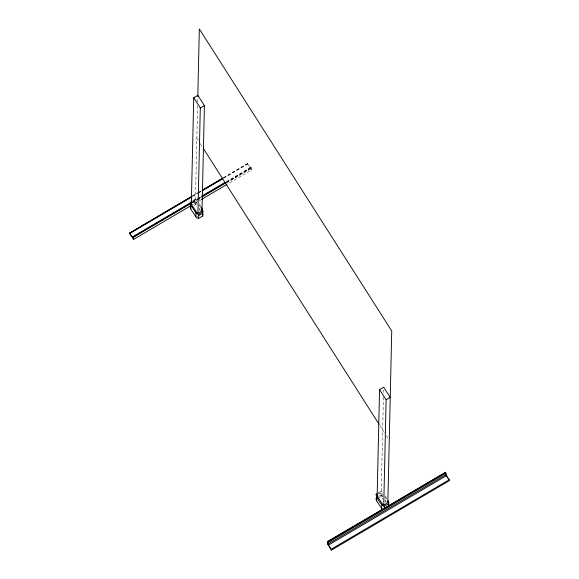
<?xml version="1.0" encoding="UTF-8"?>
<svg xmlns="http://www.w3.org/2000/svg" width="579" height="579" viewBox="0 0 579 579"><rect width="100%" height="100%" fill="white"/><g stroke="black" fill="none" stroke-linecap="round" stroke-linejoin="round"><path stroke-width="0.43" stroke-dasharray="2.9 2.17" d="M196.94 200.667L195.984 199.704L194.674 199.523L194.58 203.511L195.897 203.692L196.853 204.655M197.584 105.74L195.34 204.684L196.751 206.869M197.671 102.128L197.757 98.075M251.503 170.009L247.457 163.647L250.859 168.627L251.047 167.136L251.554 167.729L251.503 170.009L227.656 184.042M378.362 496.543L380.41 495.334L380.504 491.347L381.814 491.535L382.77 492.497M383.428 397.1L381.17 496.507L383.052 499.424M383.53 392.598L383.587 389.899M192.366 196.071L197.794 192.872M198.575 192.416L200.899 191.048M223.4 177.804L247.457 163.647M192.366 196.165L197.794 192.966M198.568 192.51L200.899 191.142M223.4 177.898L247.457 163.741M192.706 196.404L197.367 193.661M198.141 193.205L201.246 191.381M223.747 178.137L247.798 163.98M192.626 200.725L194.674 199.523M192.85 201.383L196.73 199.104M197.504 198.648L201.383 196.361M226.215 181.748L251.047 167.136M192.416 202.18L198.626 198.525M199.4 198.069L200.956 197.157M226.563 182.081L251.387 167.469M192.308 202.404L196.961 199.668M197.736 199.212L200.841 197.381M226.447 182.313L250.497 168.156M192.698 202.303L195.434 200.696L196.802 201.514L196.715 205.494L195.34 204.684L193.979 205.487M192.583 202.433L201.123 197.41M226.729 182.342L251.554 167.729M192.814 202.903L196.694 200.624M197.475 200.168L201.354 197.88M226.179 183.268L251.011 168.655M191.171 205.516L198.431 201.246M199.198 200.79L200.732 199.885M377.088 493.359L380.504 491.347M377.059 494.495L380.475 492.49M378.528 494.133L381.916 492.613L382.632 493.337L382.545 497.325L381.17 496.507L377.754 498.519M380.41 495.334L381.727 495.515L382.683 496.478M199.263 203.996L201.101 206.848M199.104 205.075L201.405 208.635M199.169 207.984L200.551 210.119M385.093 495.827L386.931 498.678M199.017 209.055L199.936 210.481M384.934 496.898L387.235 500.459M384.999 499.815L386.381 501.95M384.847 500.886L385.766 502.311M196.889 215.822L197.83 217.277M196.846 138.258L198.308 140.552M200.247 143.599L202.679 147.413M380.027 425.782L384.398 432.651M386.345 435.697L387.8 437.985"/><path stroke-width="0.87" d="M190.484 205.921L133.561 239.424L129.515 233.156L191.591 196.527M190.52 202.759L133.105 236.55L133.069 238.07L129.515 233.062M133.561 239.424L133.619 237.144L133.105 236.55M202.983 214.237L202.679 216.047L198.59 218.457L196.766 217.899L195.84 216.828L190.781 208.99L190.867 205.009L190.173 202.614L191.946 201.13M191.302 204.705L193.726 97.779L197.823 95.369L204.401 105.559L202.013 210.886L197.917 213.296L197.258 213.202L191.483 204.648L191.338 203.106M197.794 96.707L199.328 28.95L391.737 330.964L387.843 502.71L383.747 505.12L383.088 505.026L377.313 496.471L377.168 494.936M195.84 216.828L195.934 212.84L190.867 205.009M197.917 213.296L200.305 107.969L193.726 97.779M198.59 218.457L198.677 214.469L203.178 211.378L201.564 207.557M202.447 210.582L202.484 208.983M202.679 216.047L202.773 212.059M327.548 541.503L327.497 543.782L331.543 550.05L449.485 480.541L446.098 475.012L445.649 472.348L327.548 541.503L328.155 544.426L331.543 550.05M376.379 494.9L376.408 493.757L376.003 494.437C377.124 498.859 380.135 503.469 383.689 506.336L388.603 503.882L388.9 502.08L388.314 500.813L388.277 502.406M382.596 509.73L376.603 500.821L376.697 496.833M377.132 496.529L379.556 389.609L383.653 387.199L390.232 397.382L386.135 399.792L383.747 505.12M381.67 508.651L381.756 504.671M384.449 508.688L384.507 506.292M388.545 506.278L388.603 503.882M449.485 480.541L445.432 474.367M202.013 210.886L201.868 209.345M387.843 502.71L387.698 501.175M200.305 107.969L204.401 105.559M202.455 190.129L222.626 178.26M129.515 233.156L191.591 196.621M202.447 190.223L222.626 178.354M129.862 233.395L191.931 196.86M202.02 190.925L222.973 178.593M202.165 195.905L224.666 182.66M133.445 236.883L190.093 203.547M201.731 196.701L225.781 182.544M132.555 237.571L134.885 236.196M133.619 237.144L190.259 203.808M201.897 196.954L225.173 183.254M201.506 199.437L226.888 184.491M198.655 215.605L202.744 213.195M327.714 541.763L445.649 472.348M328.047 542.48L445.989 473.065M328.011 543.999L445.953 474.585M328.51 545.063L446.452 475.649M331.21 549.239L449.152 479.825M198.677 214.469L196.853 213.912L195.934 212.84M379.556 389.609L386.135 399.792M203.164 148.173L379.057 424.255M376.603 500.821L375.909 498.425M190.781 208.99L190.078 206.602"/></g></svg>
